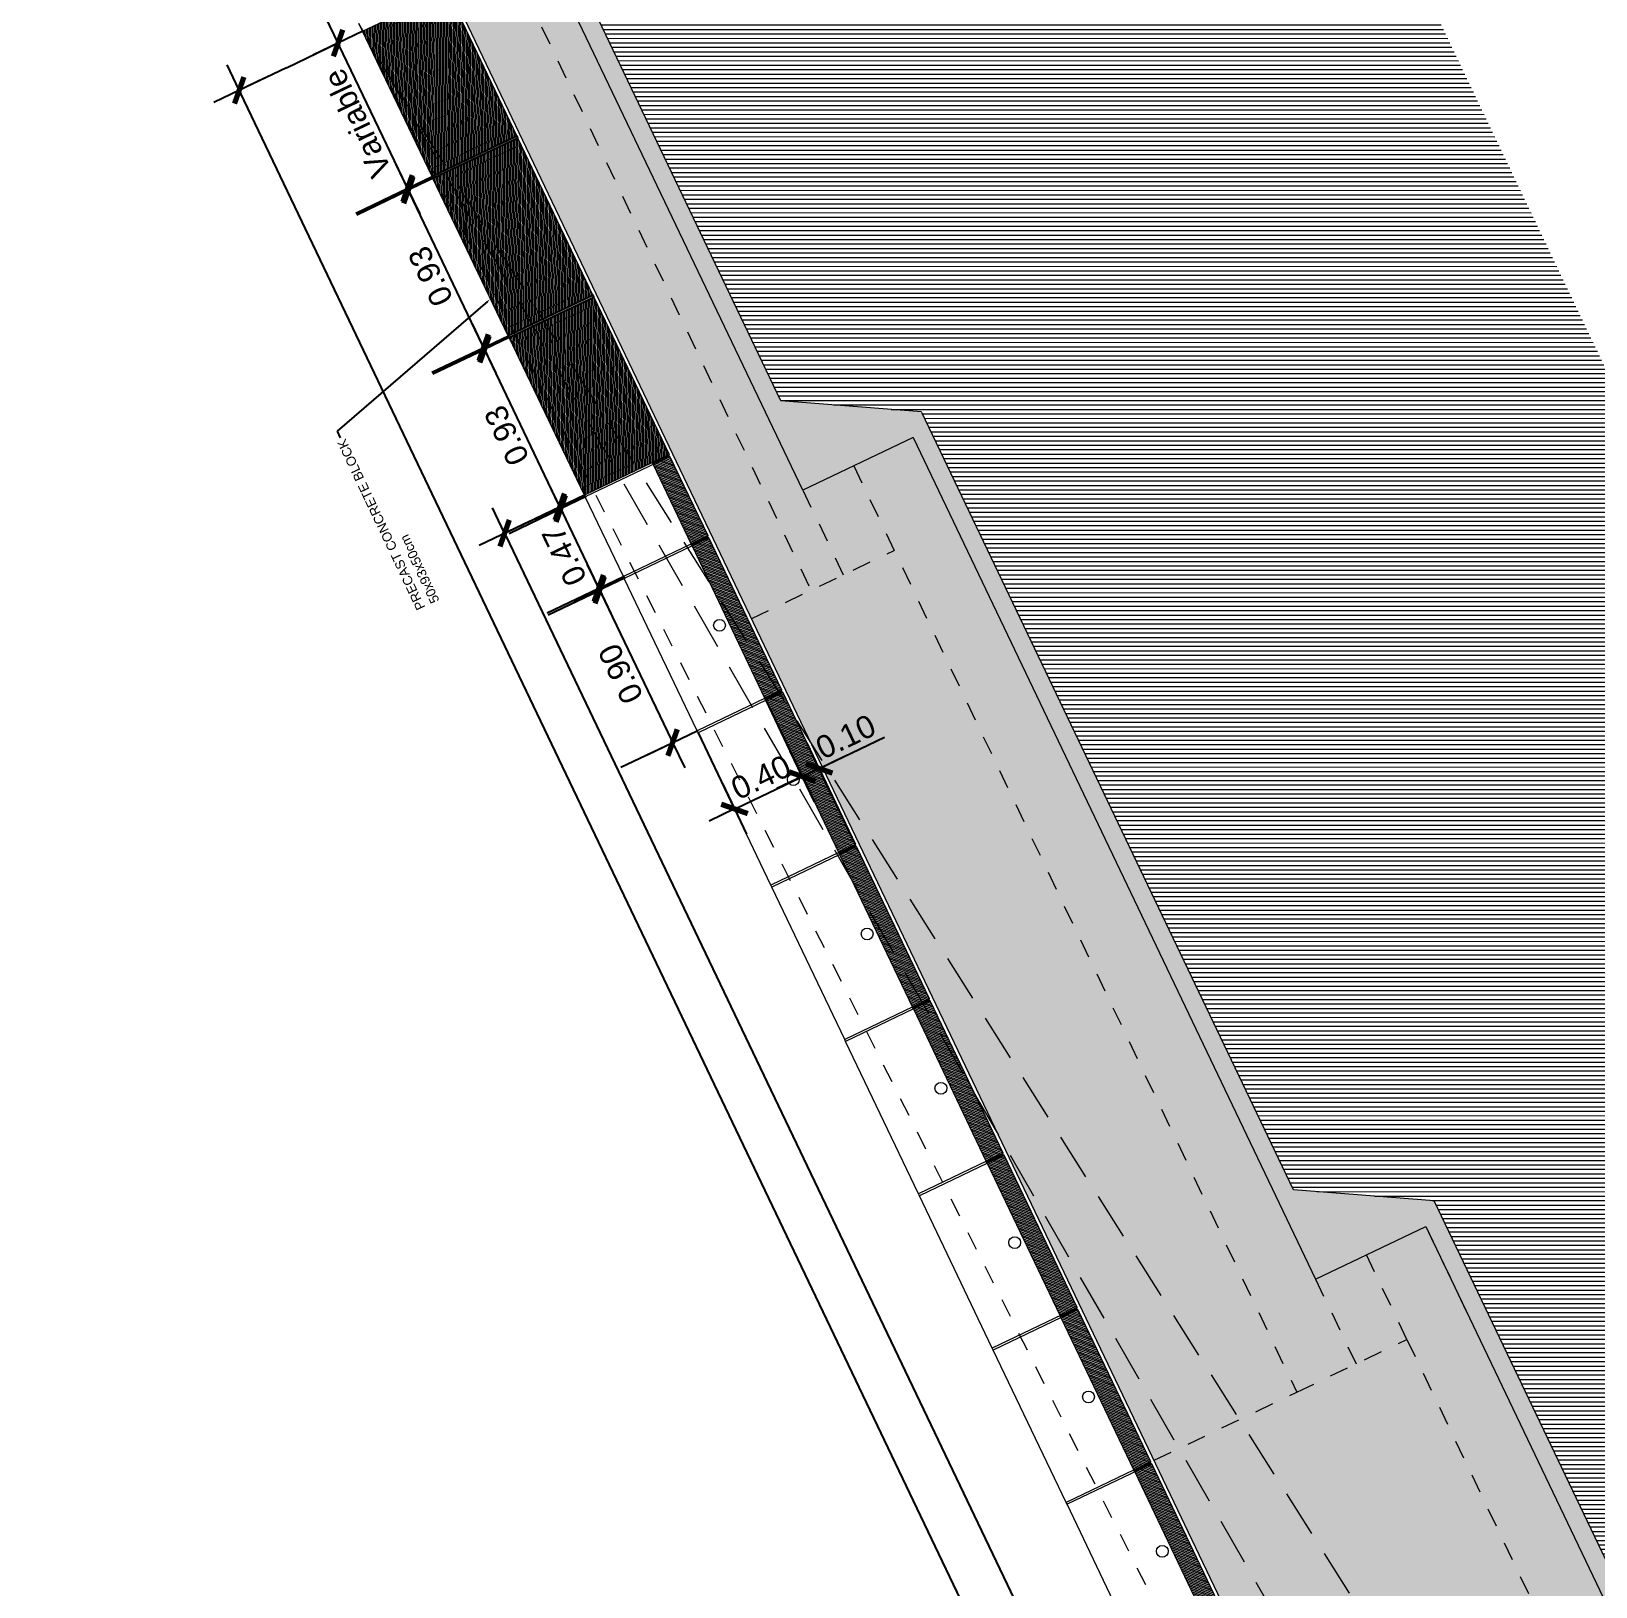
# Model space of a CAD drawing. Header units: metres. Extents: x 679304 to 680626, y 2747329 to 2750056.
# Drawn here: x 679464.39 to 679472.73, y 2747446.27 to 2747454.55 of the extents above; entities that cross this region are included whole.
import ezdxf
from ezdxf import colors
from ezdxf.entities.mleader import LeaderData, LeaderLine
from ezdxf.math import Vec2, Vec3

# ---------------------------------------------------------------- set-up
doc = ezdxf.new("R2010")
doc.units = ezdxf.units.M
doc.linetypes.add('HIDDEN', pattern=[0.375, 0.25, -0.125])
doc.linetypes.add('TRAZOS2', pattern=[9.525, 6.35, -3.175])
doc.layers.add('-aux', color=50, linetype='Continuous', plot=False)
for name, color, linetype in [('01-TX', 7, 'Continuous'), ('01-TX-Dimensions_1-50', 157, 'Continuous'), ('COTAUX', 7, 'Continuous')]:
    doc.layers.add(name, color=color, linetype=linetype)
for name, color, linetype, lineweight in [('02-L-projecció', 6, 'Continuous', 5), ('02-L-seccionat', 4, 'Continuous', 5), ('3-TR terra compactada', 45, 'Continuous', 0)]:
    doc.layers.add(name, color=color, linetype=linetype, lineweight=lineweight)
for name, color, linetype, lineweight, true_color in [('02-L-projecció 2', 251, 'Continuous', 5, 0x636363), ('3-TR D formigó', 251, 'Continuous', 5, 0x666666), ('3-TR tot_u', 8, 'Continuous', 5, 0x787878)]:
    doc.layers.add(name, color=color, linetype=linetype, lineweight=lineweight, true_color=true_color)
doc.styles.get("Standard").update_dxf_attribs({"font": 'arial.ttf'})
doc.dimstyles.new('E50', dxfattribs={"dimscale": 0.03, "dimtxt": 4, "dimasz": 0.5, "dimexe": 0.1, "dimexo": 15, "dimgap": 1, "dimtad": 1, "dimzin": 0, "dimdsep": 46, "dimtxsty": 'Standard', "dimblk1": 'LINCOT200', "dimblk2": 'LINCOT200', "dimsah": 1, "dimcen": 0.1, "dimdle": 0.1, "dimclrt": 256, "dimadec": 0, "dimazin": 0, "dimtfac": 0.015385, "dimtofl": 0, "dimtmove": 0, "dimatfit": 3, "dimldrblk": 'LINCOT200', "dimfxl": 1, "dimtolj": 1, "dimtzin": 0, "dimarcsym": 0})

# ---------------------------------------------------------------- blocks, each defined once
blk = doc.blocks.new('Long Section P3')
at = {"layer": '3-TR D formigó'}
h = blk.add_hatch(dxfattribs=at)
h.set_pattern_fill('_USER', color=256, scale=0.008, angle=45.00369, pattern_type=0)
h.set_pattern_definition([(153.280275, (-0.014012, 2.6378286), (-0.0035970123, -0.0071457332), [])])
h.paths.add_polyline_path([(26.1751, 2.6987), (27.1051, 2.6987), (27.1051, 2.1983), (26.1751, 2.1983)])
h = blk.add_hatch(color=256, dxfattribs=at)
h.dxf.hatch_style = 1
h.paths.add_polyline_path([(27.1151, 2.6983), (27.1051, 2.6983), (27.1051, 2.1979), (27.1151, 2.1979)])
h = blk.add_hatch(dxfattribs=at)
h.set_pattern_fill('_USER', color=256, scale=0.008, angle=45.00369, pattern_type=0)
h.set_pattern_definition([(153.280275, (0.925988, 2.6378286), (-0.0035970123, -0.0071457332), [])])
h.paths.add_polyline_path([(27.1151, 2.6987), (28.0451, 2.6987), (28.0451, 2.1983), (27.1151, 2.1983)])
h = blk.add_hatch(color=256, dxfattribs=at)
h.dxf.hatch_style = 1
h.paths.add_polyline_path([(28.0551, 2.6983), (28.0451, 2.6983), (28.0451, 2.1979), (28.0551, 2.1979)])
h = blk.add_hatch(dxfattribs=at)
h.set_pattern_fill('_USER', color=256, scale=0.008, angle=45.00369, pattern_type=0)
h.set_pattern_definition([(153.280275, (2.072625, 2.637398), (-0.0035970123, -0.0071457332), [])])
h.paths.add_polyline_path([(28.0551, 2.6983), (28.9133, 2.6983), (28.9133, 2.1979), (28.0551, 2.1979)])
h = blk.add_hatch(dxfattribs=at)
h.set_pattern_fill('_USER', color=256, scale=0.008, angle=45.00369, pattern_type=0)
h.set_pattern_definition([(45.00369, (10.246955, -3.411049), (-0.0056572186, 0.00565649), [])])
h.paths.add_polyline_path([(19.3158, 2.1983), (20.2158, 2.1983), (20.2158, 2.2983), (19.3158, 2.2983)])
h = blk.add_hatch(color=256, dxfattribs=at)
h.dxf.hatch_style = 1
h.paths.add_polyline_path([(20.227, 2.2983), (20.2158, 2.2983), (20.2158, 2.1983), (20.227, 2.1983)])
h = blk.add_hatch(dxfattribs=at)
h.set_pattern_fill('_USER', color=256, scale=0.008, angle=45.00369, pattern_type=0)
h.set_pattern_definition([(45.00369, (11.158155, -3.411049), (-0.0056572186, 0.00565649), [])])
h.paths.add_polyline_path([(20.227, 2.1983), (21.127, 2.1983), (21.127, 2.2983), (20.227, 2.2983)])
h = blk.add_hatch(color=256, dxfattribs=at)
h.dxf.hatch_style = 1
h.paths.add_polyline_path([(21.1382, 2.2983), (21.127, 2.2983), (21.127, 2.1983), (21.1382, 2.1983)])
h = blk.add_hatch(dxfattribs=at)
h.set_pattern_fill('_USER', color=256, scale=0.008, angle=45.00369, pattern_type=0)
h.set_pattern_definition([(45.00369, (12.069355, -3.411049), (-0.0056572186, 0.00565649), [])])
h.paths.add_polyline_path([(21.1382, 2.1983), (22.0382, 2.1983), (22.0382, 2.2983), (21.1382, 2.2983)])
h = blk.add_hatch(color=256, dxfattribs=at)
h.dxf.hatch_style = 1
h.paths.add_polyline_path([(22.0494, 2.2983), (22.0382, 2.2983), (22.0382, 2.1983), (22.0494, 2.1983)])
h = blk.add_hatch(dxfattribs=at)
h.set_pattern_fill('_USER', color=256, scale=0.008, angle=45.00369, pattern_type=0)
h.set_pattern_definition([(45.00369, (12.980555, -3.411049), (-0.0056572186, 0.00565649), [])])
h.paths.add_polyline_path([(22.0494, 2.1983), (22.9494, 2.1983), (22.9494, 2.2983), (22.0494, 2.2983)])
h = blk.add_hatch(color=256, dxfattribs=at)
h.dxf.hatch_style = 1
h.paths.add_polyline_path([(22.9606, 2.2983), (22.9494, 2.2983), (22.9494, 2.1983), (22.9606, 2.1983)])
h = blk.add_hatch(dxfattribs=at)
h.set_pattern_fill('_USER', color=256, scale=0.008, angle=45.00369, pattern_type=0)
h.set_pattern_definition([(45.00369, (13.891755, -3.411049), (-0.0056572186, 0.00565649), [])])
h.paths.add_polyline_path([(22.9606, 2.1983), (23.8606, 2.1983), (23.8606, 2.2983), (22.9606, 2.2983)])
h = blk.add_hatch(color=256, dxfattribs=at)
h.dxf.hatch_style = 1
h.paths.add_polyline_path([(23.8718, 2.2983), (23.8606, 2.2983), (23.8606, 2.1983), (23.8718, 2.1983)])
h = blk.add_hatch(dxfattribs=at)
h.set_pattern_fill('_USER', color=256, scale=0.008, angle=45.00369, pattern_type=0)
h.set_pattern_definition([(45.00369, (14.802955, -3.411049), (-0.0056572186, 0.00565649), [])])
h.paths.add_polyline_path([(23.8718, 2.1983), (24.7718, 2.1983), (24.7718, 2.2983), (23.8718, 2.2983)])
h = blk.add_hatch(color=256, dxfattribs=at)
h.dxf.hatch_style = 1
h.paths.add_polyline_path([(24.783, 2.2983), (24.7718, 2.2983), (24.7718, 2.1983), (24.783, 2.1983)])
h = blk.add_hatch(dxfattribs=at)
h.set_pattern_fill('_USER', color=256, scale=0.008, angle=45.00369, pattern_type=0)
h.set_pattern_definition([(45.00369, (15.714155, -3.411049), (-0.0056572186, 0.00565649), [])])
h.paths.add_polyline_path([(24.783, 2.1983), (25.683, 2.1983), (25.683, 2.2983), (24.783, 2.2983)])
h = blk.add_hatch(color=256, dxfattribs=at)
h.dxf.hatch_style = 1
h.paths.add_polyline_path([(25.6942, 2.2983), (25.683, 2.2983), (25.683, 2.1983), (25.6942, 2.1983)])
h = blk.add_hatch(dxfattribs=at)
h.set_pattern_fill('_USER', color=256, scale=0.008, angle=45.00369, pattern_type=0)
h.set_pattern_definition([(45.00369, (16.625355, -3.411049), (-0.0056572186, 0.00565649), [])])
h.paths.add_polyline_path([(26.1639, 2.1983), (26.1639, 2.2983), (25.6942, 2.2983), (25.6942, 2.1983)])
h = blk.add_hatch(color=256, dxfattribs=at)
h.dxf.hatch_style = 1
h.paths.add_polyline_path([(26.1751, 2.2983), (26.1639, 2.2983), (26.1639, 2.1983), (26.1751, 2.1983)])
h = blk.add_hatch(dxfattribs=at)
h.set_pattern_fill('ANSI33', color=256, scale=0.008)
h.set_pattern_definition([(45, (0, 0.35), (-0.035921024, 0.035921024), []), (45, (0.03592, 0.35), (-0.035921024, 0.035921024), [0.0254, -0.0127])])
h.paths.add_polyline_path([(25.7969, 0.8866), (26.1762, 1.5374), (28.9233, 1.5374), (28.9233, 1.6374), (25.6969, 1.6374), (25.6969, 0.9866), (20.727, 0.9866), (20.727, 0.3358), (15.2598, 0.3358), (15.2598, -0.236), (9.7926, -0.236), (9.7926, -0.8078), (4.2702, -0.8078), (4.2702, -0.9078), (9.8926, -0.9078), (10.2747, -0.336), (15.3598, -0.336), (15.6899, 0.2358), (20.8305, 0.2358), (21.2063, 0.8866)])
at = {"layer": '3-TR terra compactada'}
h = blk.add_hatch(dxfattribs=at)
h.set_pattern_fill('LINE', color=256, scale=0.0075, angle=-115.55755, style=0)
h.paths.add_polyline_path([(21.2063, 0.8866), (20.8305, 0.2358), (15.6899, 0.2358), (15.3598, -0.336), (10.2747, -0.336), (9.8926, -0.9078), (4.2702, -0.9078), (4.2702, 1.0063), (3.9212, 1.0063), (2.1212, 0.435), (2.1212, -0.198), (1.1708, -0.198), (1.1708, 0.1845), (0.8449, 0.1871), (-1, 0.2228), (-1, -2.5), (33.5106, -2.5), (33.5106, 2.4564), (28.9233, 2.3761), (28.9233, 1.5374), (26.1762, 1.5374), (25.8005, 0.8866)])
at = {"layer": '3-TR tot_u'}
h = blk.add_hatch(dxfattribs=at)
h.set_pattern_fill('AR-CONC', color=256, scale=0.001, angle=90.2657)
h.paths.add_polyline_path([(15.2598, 0.114), (14.7598, 0.114), (9.2926, 0.114), (9.2926, -0.236), (9.7926, -0.236), (15.2598, -0.236)])
h.paths.add_polyline_path([(14.7598, 0.6858), (14.7598, 2.1783), (9.2926, 2.1783), (9.2926, 0.114), (14.7598, 0.114)])
h.paths.add_polyline_path([(20.727, 0.6858), (20.227, 0.6858), (14.7598, 0.6858), (14.7598, 0.3358), (15.2598, 0.3358), (20.727, 0.3358)])
h.paths.add_polyline_path([(20.227, 1.3366), (20.227, 2.1783), (14.7598, 2.1783), (14.7598, 0.6858), (20.227, 0.6858)])
h.paths.add_polyline_path([(15.2598, 0.3358), (14.7598, 0.3358), (14.7598, 0.114), (15.2598, 0.114)])
h.paths.add_polyline_path([(20.727, 0.9866), (20.227, 0.9866), (20.227, 0.6858), (20.727, 0.6858)])
h.paths.add_polyline_path([(25.6969, 1.3366), (25.6969, 1.6374), (28.9233, 1.6374), (28.9233, 2.1783), (20.227, 2.1783), (20.227, 1.3366)])
h.paths.add_polyline_path([(25.6969, 0.9866), (25.6969, 1.3366), (20.227, 1.3366), (20.227, 0.9866), (20.727, 0.9866)])
at = {"layer": '-aux'}
for points in [[(27.1151, 2.6983), (27.1051, 2.6983), (27.1051, 2.1979), (27.1151, 2.1979)], [(28.0551, 2.6983), (28.0451, 2.6983), (28.0451, 2.1979), (28.0551, 2.1979)]]:
    blk.add_lwpolyline(points, close=True, dxfattribs=at)
at = {"layer": '02-L-projecció', "linetype": 'TRAZOS2', "ltscale": 0.01}
for points in [[(28.7484, 2.6983), (7.4701, 2.2483)], [(20.227, 2.1783), (20.227, 1.3366)], [(25.1969, 2.1783), (25.1969, 1.3366)], [(28.9233, 1.8283), (25.1969, 1.8283)], [(25.6969, 1.6374), (25.1969, 1.6374)], [(25.6969, 1.3366), (20.227, 1.3366), (20.227, 0.6858), (14.7598, 0.6858), (14.7598, 0.114), (9.2926, 0.114), (9.2926, -0.4578), (4.7702, -0.4578), (4.7702, 1.2757)], [(20.727, 0.9866), (20.227, 0.9866)], [(20.227, 0.6858), (20.727, 0.6858)], [(20.727, 0.3358), (20.227, 0.3358)]]:
    blk.add_lwpolyline(points, dxfattribs=at)
at = {"layer": '02-L-projecció'}
for points in [[(19.3158, 2.6983), (20.2158, 2.6983)], [(20.227, 2.6983), (21.127, 2.6983)], [(21.1382, 2.6983), (22.0382, 2.6983)], [(22.0494, 2.6983), (22.9494, 2.6983)], [(22.9606, 2.6983), (23.8606, 2.6983)], [(23.8718, 2.6983), (24.7718, 2.6983)], [(24.783, 2.6983), (25.683, 2.6983)], [(25.6942, 2.6983), (26.1639, 2.6983)], [(25.8005, 0.8866), (26.1762, 1.5374), (28.9233, 1.5374)], [(4.2702, -0.8078), (4.2702, -0.9078), (9.8926, -0.9078), (10.2747, -0.336), (15.3598, -0.336), (15.6899, 0.2358), (20.8305, 0.2358), (21.2063, 0.8866), (25.7969, 0.8866)]]:
    blk.add_lwpolyline(points, dxfattribs=at)
for centre in [(19.7714, 2.3483), (20.6826, 2.3483), (21.5938, 2.3483), (22.505, 2.3483), (23.4162, 2.3483), (24.3274, 2.3483), (25.2386, 2.3483)]:
    blk.add_circle(centre, 0.0315, dxfattribs=at)
at = {"layer": '02-L-projecció 2', "linetype": 'HIDDEN'}
for points in [[(3.8708, 1.3648), (4.7712, 1.3683), (14.2952, 1.5783), (28.9596, 2.6983)], [(4.7702, -0.0167), (14.2996, 0.9684), (28.7484, 2.6883)]]:
    blk.add_lwpolyline(points, dxfattribs=at)
at = {"layer": '02-L-projecció 2'}
for points in [[(20.2158, 2.1983), (20.2158, 2.6983)], [(20.2158, 2.6983), (20.227, 2.6983)], [(20.227, 2.1983), (20.227, 2.6983)], [(21.127, 2.1983), (21.127, 2.6983)], [(21.127, 2.6983), (21.1382, 2.6983)], [(21.1382, 2.1983), (21.1382, 2.6983)], [(22.0382, 2.1983), (22.0382, 2.6983)], [(22.0382, 2.6983), (22.0494, 2.6983)], [(22.0494, 2.1983), (22.0494, 2.6983)], [(22.9494, 2.1983), (22.9494, 2.6983)], [(22.9494, 2.6983), (22.9606, 2.6983)], [(22.9606, 2.1983), (22.9606, 2.6983)], [(23.8606, 2.1983), (23.8606, 2.6983)], [(23.8606, 2.6983), (23.8718, 2.6983)], [(23.8718, 2.1983), (23.8718, 2.6983)], [(24.7718, 2.1983), (24.7718, 2.6983)], [(24.7718, 2.6983), (24.783, 2.6983)], [(24.783, 2.1983), (24.783, 2.6983)], [(25.683, 2.1983), (25.683, 2.6983)], [(25.683, 2.6983), (25.6942, 2.6983)], [(25.6942, 2.1983), (25.6942, 2.6983)], [(26.1639, 2.1983), (26.1639, 2.6983)], [(26.1639, 2.6983), (26.1751, 2.6983)], [(26.1751, 2.1983), (26.1751, 2.6983)], [(20.2158, 2.2983), (20.227, 2.2983)], [(21.127, 2.2983), (21.1382, 2.2983)], [(22.0382, 2.2983), (22.0494, 2.2983)], [(22.9494, 2.2983), (22.9606, 2.2983)], [(23.8606, 2.2983), (23.8718, 2.2983)], [(24.7718, 2.2983), (24.783, 2.2983)], [(25.683, 2.2983), (25.6942, 2.2983)], [(26.1639, 2.2983), (26.1751, 2.2983)]]:
    blk.add_lwpolyline(points, dxfattribs=at)
at = {"layer": '02-L-seccionat'}
for points in [[(26.1751, 2.6987), (27.1051, 2.6987), (27.1051, 2.1983), (26.1751, 2.1983)], [(27.1151, 2.6987), (28.0451, 2.6987), (28.0451, 2.1983), (27.1151, 2.1983)], [(28.0551, 2.6983), (28.9133, 2.6983), (28.9133, 2.1979), (28.0551, 2.1979)]]:
    blk.add_lwpolyline(points, close=True, dxfattribs=at)
for points in [[(28.651, 2.6983), (28.9596, 2.6983)], [(19.3158, 2.1983), (20.2158, 2.1983), (20.2158, 2.2983), (19.3158, 2.2983), (19.3158, 2.1983)], [(20.227, 2.1983), (21.127, 2.1983), (21.127, 2.2983), (20.227, 2.2983), (20.227, 2.1983)], [(21.1382, 2.1983), (22.0382, 2.1983), (22.0382, 2.2983), (21.1382, 2.2983), (21.1382, 2.1983)], [(22.0494, 2.1983), (22.9494, 2.1983), (22.9494, 2.2983), (22.0494, 2.2983), (22.0494, 2.1983)], [(22.9606, 2.1983), (23.8606, 2.1983), (23.8606, 2.2983), (22.9606, 2.2983), (22.9606, 2.1983)], [(23.8718, 2.1983), (24.7718, 2.1983), (24.7718, 2.2983), (23.8718, 2.2983), (23.8718, 2.1983)], [(24.783, 2.1983), (25.683, 2.1983), (25.683, 2.2983), (24.783, 2.2983), (24.783, 2.1983)], [(25.6942, 2.1983), (26.1639, 2.1983), (26.1639, 2.2983), (25.6942, 2.2983), (25.6942, 2.1983)], [(7.4702, 2.1783), (28.9233, 2.1783)], [(25.6969, 1.6374), (28.9233, 1.6374), (28.9233, 2.1979)], [(25.6969, 0.9866), (25.6969, 1.6374)], [(25.6969, 0.9866), (20.727, 0.9866), (20.727, 0.3358), (15.2598, 0.3358), (15.2598, -0.236), (9.7926, -0.236), (9.7926, -0.8078), (4.2702, -0.8078)]]:
    blk.add_lwpolyline(points, dxfattribs=at)
blk = doc.blocks.new('LINCOT200')
for p, q in [((0, -10), (0, 10)), ((0, 0), (10, 0))]:
    blk.add_line(p, q)
at = {"const_width": 1.88}
blk.add_lwpolyline([(3.54, -3.54), (-3.54, 3.54)], dxfattribs=at)
at = {"layer": 'COTAUX'}
blk.add_line((0, 0), (-1.25, 0), dxfattribs=at)
blk = doc.blocks.new('*D38')
at = {"layer": '01-TX-Dimensions_1-50', "color": 0, "lineweight": -2, "transparency": 16777216}
for p, q in [((679465.7515, 2747454.3603), (679465.4973, 2747454.2388)), ((679474.7445, 2747434.9086), (679465.5065, 2747454.2265)), ((679475.0026, 2747435.0154), (679474.7482, 2747434.8938))]:
    blk.add_line(p, q, dxfattribs=at)
at = {"layer": 'DEFPOINTS', "color": 0, "transparency": 16777216}
for p in [(679466.1575, 2747454.5545), (679465.5, 2747454.2401), (679475.4085, 2747435.2095)]:
    blk.add_point(p, dxfattribs=at)
at = {"layer": '01-TX-Dimensions_1-50', "color": 0, "lineweight": -2, "transparency": 16777216, "xscale": 0.015, "yscale": 0.015, "zscale": 0.015}
for p, rotation in [((679465.5, 2747454.2401), 115.5575828872426), ((679474.7509, 2747434.8951), 295.5575828872426)]:
    blk.add_blockref('LINCOT200', p, dxfattribs=dict(at, rotation=rotation))
at = {"layer": '01-TX-Dimensions_1-50', "transparency": 16777216, "insert": (679470.0796, 2747444.4542), "char_height": 0.12, "attachment_point": 5, "rotation": 115.55758}
blk.add_mtext('\\A1;21.44', dxfattribs=at)
blk = doc.blocks.new('*D39')
at = {"layer": '01-TX-Dimensions_1-50', "color": 0, "lineweight": -2, "transparency": 16777216}
for p, q in [((679466.9325, 2747451.8899), (679466.9112, 2747451.8797)), ((679466.9204, 2747451.8675), (679474.9339, 2747435.1101)), ((679474.9594, 2747435.1057), (679474.9377, 2747435.0953))]:
    blk.add_line(p, q, dxfattribs=at)
at = {"layer": 'DEFPOINTS', "color": 0, "transparency": 16777216}
for p in [(679467.3385, 2747452.0841), (679475.3654, 2747435.2998), (679474.9404, 2747435.0966)]:
    blk.add_point(p, dxfattribs=at)
at = {"layer": '01-TX-Dimensions_1-50', "color": 0, "lineweight": -2, "transparency": 16777216, "xscale": 0.015, "yscale": 0.015, "zscale": 0.015}
for p, rotation in [((679466.9139, 2747451.881), 115.5575828872426), ((679474.9404, 2747435.0966), 295.5575828872426)]:
    blk.add_blockref('LINCOT200', p, dxfattribs=dict(at, rotation=rotation))
at = {"layer": '01-TX-Dimensions_1-50', "transparency": 16777216, "insert": (679470.8104, 2747443.5213), "char_height": 0.12, "attachment_point": 5, "rotation": 115.55758}
blk.add_mtext('\\A1;18.60', dxfattribs=at)
blk = doc.blocks.new('*D96')
at = {"layer": '01-TX-Dimensions_1-50', "color": 0, "lineweight": -2, "transparency": 16777216}
for p, q in [((679466.9377, 2747451.88), (679467.2101, 2747452.0103)), ((679467.2193, 2747451.998), (679467.409, 2747451.6013)), ((679467.1404, 2747451.4563), (679467.4128, 2747451.5865))]:
    blk.add_line(p, q, dxfattribs=at)
at = {"layer": 'DEFPOINTS', "color": 0, "transparency": 16777216}
for p in [(679467.3437, 2747452.0742), (679467.4155, 2747451.5878), (679467.5463, 2747451.6504)]:
    blk.add_point(p, dxfattribs=at)
at = {"layer": '01-TX-Dimensions_1-50', "color": 0, "lineweight": -2, "transparency": 16777216, "xscale": 0.015, "yscale": 0.015, "zscale": 0.015}
for p, rotation in [((679467.2128, 2747452.0116), 115.5575828775685), ((679467.4155, 2747451.5878), 295.5575828775685)]:
    blk.add_blockref('LINCOT200', p, dxfattribs=dict(at, rotation=rotation))
at = {"layer": '01-TX-Dimensions_1-50', "transparency": 16777216, "insert": (679467.2318, 2747451.7603), "char_height": 0.12, "attachment_point": 5, "rotation": 115.55758}
blk.add_mtext('\\A1;0.47', dxfattribs=at)
blk = doc.blocks.new('*D97')
at = {"layer": '01-TX-Dimensions_1-50', "color": 0, "lineweight": -2, "transparency": 16777216}
for p, q in [((679467.1452, 2747451.4462), (679467.4176, 2747451.5764)), ((679467.4268, 2747451.5642), (679467.8021, 2747450.7793)), ((679467.5335, 2747450.6342), (679467.8059, 2747450.7645))]:
    blk.add_line(p, q, dxfattribs=at)
at = {"layer": 'DEFPOINTS', "color": 0, "transparency": 16777216}
for p in [(679467.5512, 2747451.6403), (679467.8086, 2747450.7658), (679467.9395, 2747450.8284)]:
    blk.add_point(p, dxfattribs=at)
at = {"layer": '01-TX-Dimensions_1-50', "color": 0, "lineweight": -2, "transparency": 16777216, "xscale": 0.015, "yscale": 0.015, "zscale": 0.015}
for p, rotation in [((679467.4203, 2747451.5777), 115.5575828797849), ((679467.8086, 2747450.7658), 295.5575828797849)]:
    blk.add_blockref('LINCOT200', p, dxfattribs=dict(at, rotation=rotation))
at = {"layer": '01-TX-Dimensions_1-50', "transparency": 16777216, "insert": (679467.5321, 2747451.1324), "char_height": 0.12, "attachment_point": 5, "rotation": 115.55758}
blk.add_mtext('\\A1;0.90', dxfattribs=at)
blk = doc.blocks.new('*D98')
at = {"layer": '01-TX-Dimensions_1-50', "color": 0, "lineweight": -2, "transparency": 16777216}
for p, q in [((679466.5316, 2747452.7293), (679466.8041, 2747452.8594)), ((679467.2011, 2747452.0351), (679466.8132, 2747452.8472)), ((679466.9324, 2747451.8901), (679467.2049, 2747452.0203))]:
    blk.add_line(p, q, dxfattribs=at)
at = {"layer": 'DEFPOINTS', "color": 0, "transparency": 16777216}
for p in [(679466.9377, 2747452.9233), (679466.8068, 2747452.8607), (679467.3385, 2747452.0841)]:
    blk.add_point(p, dxfattribs=at)
at = {"layer": '01-TX-Dimensions_1-50', "color": 0, "lineweight": -2, "transparency": 16777216, "xscale": 0.015, "yscale": 0.015, "zscale": 0.015}
for p, rotation in [((679466.8068, 2747452.8607), 115.5322832723746), ((679467.2076, 2747452.0216), 295.5322832723746)]:
    blk.add_blockref('LINCOT200', p, dxfattribs=dict(at, rotation=rotation))
at = {"layer": '01-TX-Dimensions_1-50', "transparency": 16777216, "insert": (679466.9248, 2747452.4018), "char_height": 0.12, "attachment_point": 5, "rotation": 115.53228}
blk.add_mtext('\\A1;0.93', dxfattribs=at)
blk = doc.blocks.new('*D99')
at = {"layer": '01-TX-Dimensions_1-50', "color": 0, "lineweight": -2, "transparency": 16777216}
for p, q in [((679466.1261, 2747453.5773), (679466.3985, 2747453.7075)), ((679466.7956, 2747452.8831), (679466.4077, 2747453.6952)), ((679466.5269, 2747452.7381), (679466.7994, 2747452.8683))]:
    blk.add_line(p, q, dxfattribs=at)
at = {"layer": 'DEFPOINTS', "color": 0, "transparency": 16777216}
for p in [(679466.5321, 2747453.7713), (679466.4012, 2747453.7088), (679466.933, 2747452.9321)]:
    blk.add_point(p, dxfattribs=at)
at = {"layer": '01-TX-Dimensions_1-50', "color": 0, "lineweight": -2, "transparency": 16777216, "xscale": 0.015, "yscale": 0.015, "zscale": 0.015}
for p, rotation in [((679466.4012, 2747453.7088), 115.5322833418294), ((679466.8021, 2747452.8696), 295.5322833418294)]:
    blk.add_blockref('LINCOT200', p, dxfattribs=dict(at, rotation=rotation))
at = {"layer": '01-TX-Dimensions_1-50', "transparency": 16777216, "insert": (679466.5193, 2747453.2498), "char_height": 0.12, "attachment_point": 5, "rotation": 115.53228}
blk.add_mtext('\\A1;0.93', dxfattribs=at)
blk = doc.blocks.new('*D100')
at = {"layer": '01-TX-Dimensions_1-50', "color": 0, "lineweight": -2, "transparency": 16777216}
for p, q in [((679465.7516, 2747454.3604), (679466.024, 2747454.4906)), ((679466.3904, 2747453.7312), (679466.0331, 2747454.4784)), ((679466.1218, 2747453.5862), (679466.3942, 2747453.7164))]:
    blk.add_line(p, q, dxfattribs=at)
at = {"layer": 'DEFPOINTS', "color": 0, "transparency": 16777216}
for p in [(679466.1576, 2747454.5545), (679466.0267, 2747454.4919), (679466.5278, 2747453.7803)]:
    blk.add_point(p, dxfattribs=at)
at = {"layer": '01-TX-Dimensions_1-50', "color": 0, "lineweight": -2, "transparency": 16777216, "xscale": 0.015, "yscale": 0.015, "zscale": 0.015}
for p, rotation in [((679466.0267, 2747454.4919), 115.5575829977128), ((679466.3969, 2747453.7177), 295.5575829977128)]:
    blk.add_blockref('LINCOT200', p, dxfattribs=dict(at, rotation=rotation))
at = {"layer": '01-TX-Dimensions_1-50', "transparency": 16777216, "insert": (679466.1297, 2747454.0656), "char_height": 0.12, "attachment_point": 5, "rotation": 115.55758}
blk.add_mtext('\\A1;Variable', dxfattribs=at)
blk = doc.blocks.new('*D185')
at = {"layer": '01-TX-Dimensions_1-50', "color": 0, "lineweight": -2, "transparency": 16777216}
for p, q in [((679468.3052, 2747450.9908), (679468.498, 2747450.5876)), ((679467.9443, 2747450.8183), (679468.1371, 2747450.415)), ((679468.152, 2747450.4188), (679468.4858, 2747450.5784))]:
    blk.add_line(p, q, dxfattribs=at)
at = {"layer": 'DEFPOINTS', "color": 0, "transparency": 16777216}
for p in [(679468.4993, 2747450.5849), (679468.4993, 2747450.5849), (679468.1384, 2747450.4123)]:
    blk.add_point(p, dxfattribs=at)
at = {"layer": '01-TX-Dimensions_1-50', "color": 0, "lineweight": -2, "transparency": 16777216, "xscale": 0.015, "yscale": 0.015, "zscale": 0.015}
for p, rotation in [((679468.4993, 2747450.5849), 25.55758288705247), ((679468.1384, 2747450.4123), 205.5575828870525)]:
    blk.add_blockref('LINCOT200', p, dxfattribs=dict(at, rotation=rotation))
at = {"layer": '01-TX-Dimensions_1-50', "transparency": 16777216, "insert": (679468.2795, 2747450.5809), "char_height": 0.12, "attachment_point": 5, "rotation": 25.55758}
blk.add_mtext('\\A1;0.40', dxfattribs=at)
blk = doc.blocks.new('*D186')
at = {"layer": '01-TX-Dimensions_1-50', "color": 0, "lineweight": -2, "transparency": 16777216}
for p, q in [((679468.3052, 2747450.9908), (679468.498, 2747450.5876)), ((679468.5895, 2747450.628), (679468.938, 2747450.7946)), ((679468.5128, 2747450.5913), (679468.576, 2747450.6215)), ((679468.7836, 2747450.222), (679468.5908, 2747450.6253))]:
    blk.add_line(p, q, dxfattribs=at)
at = {"layer": 'DEFPOINTS', "color": 0, "transparency": 16777216}
for p in [(679468.4993, 2747450.5849), (679468.5895, 2747450.628), (679468.5895, 2747450.628)]:
    blk.add_point(p, dxfattribs=at)
at = {"layer": '01-TX-Dimensions_1-50', "color": 0, "lineweight": -2, "transparency": 16777216, "xscale": 0.015, "yscale": 0.015, "zscale": 0.015}
for p, rotation in [((679468.4993, 2747450.5849), 205.5575828870525), ((679468.5895, 2747450.628), 25.55758288705247)]:
    blk.add_blockref('LINCOT200', p, dxfattribs=dict(at, rotation=rotation))
at = {"layer": '01-TX-Dimensions_1-50', "transparency": 16777216, "insert": (679468.7311, 2747450.7969), "char_height": 0.12, "attachment_point": 5, "rotation": 25.55758}
blk.add_mtext('\\A1;0.10', dxfattribs=at)

msp = doc.modelspace()

# ---------------------------------------------------------------- block references
at = {"rotation": 115.5575828873879}
msp.add_blockref('Long Section P3', (679481.0656, 2747429.6344), dxfattribs=at)

# ---------------------------------------------------------------- dimensions: what is measured, and where the dimension line sits
at = {"layer": '01-TX-Dimensions_1-50'}
dim = msp.add_aligned_dim(p1=(679466.5278, 2747453.7803), p2=(679466.1576, 2747454.5545), distance=0.1451, text='Variable', dimstyle='E50', override={"dimtad": 4}, dxfattribs=at)
dim.commit()
dim.dimension.update_dxf_attribs({"geometry": '*D100', "text_midpoint": (679466.1297, 2747454.0656)})
for base, p1, p2, picture, middle in [((679465.5, 2747454.2401), (679475.4085, 2747435.2095), (679466.1575, 2747454.5545), '*D38', (679470.161, 2747444.4932)), ((679474.9404, 2747435.0966), (679467.3385, 2747452.0841), (679475.3654, 2747435.2998), '*D39', (679470.8927, 2747443.5607))]:
    dim = msp.add_linear_dim(base=base, p1=p1, p2=p2, angle=115.55758, dimstyle='E50', dxfattribs=at)
    dim.commit()
    dim.dimension.update_dxf_attribs({"geometry": picture, "text_midpoint": middle, "dimtype": 160})
for p1, p2, distance, picture, middle in [((679466.933, 2747452.9321), (679466.5321, 2747453.7713), 0.145, '*D99', (679466.5193, 2747453.2498)), ((679467.3385, 2747452.0841), (679466.9377, 2747452.9233), 0.1451, '*D98', (679466.9248, 2747452.4018)), ((679467.5512, 2747451.6403), (679467.9395, 2747450.8284), -0.1451, '*D97', (679467.5321, 2747451.1324)), ((679468.4993, 2747450.5849), (679468.5895, 2747450.628), 0, '*D186', (679468.7311, 2747450.7969))]:
    dim = msp.add_aligned_dim(p1=p1, p2=p2, distance=distance, dimstyle='E50', override={"dimtad": 4}, dxfattribs=at)
    dim.commit()
    dim.dimension.update_dxf_attribs({"geometry": picture, "text_midpoint": middle})
dim = msp.add_linear_dim(base=(679467.4155, 2747451.5878), p1=(679467.3437, 2747452.0742), p2=(679467.5463, 2747451.6504), angle=295.55758, dimstyle='E50', override={"dimtad": 4}, dxfattribs=at)
dim.commit()
dim.dimension.update_dxf_attribs({"geometry": '*D96', "text_midpoint": (679467.3141, 2747451.7997), "dimtype": 161})
dim = msp.add_linear_dim(base=(679468.4993, 2747450.5849), p1=(679468.1384, 2747450.4123), p2=(679468.4993, 2747450.5849), angle=205.55758, dimstyle='E50', override={"dimtad": 4}, dxfattribs=at)
dim.commit()
dim.dimension.update_dxf_attribs({"geometry": '*D185', "text_midpoint": (679468.2795, 2747450.5809)})

# ---------------------------------------------------------------- leaders
at = {"layer": '01-TX'}
ml = msp.add_multileader_mtext('Standard', dxfattribs=at)
ml.set_content('PRECAST CONCRETE BLOCK\\P50x93x50cm', color=256)
ml.set_leader_properties()
ml.build(insert=Vec2(0, 0))
ml.multileader.update_dxf_attribs({"dogleg_length": 0.0769, "arrow_head_size": 0.0192})
ctx = ml.context
ctx.base_point, ctx.char_height, ctx.arrow_head_size, ctx.landing_gap_size, ctx.plane_origin, ctx.plane_x_axis, ctx.plane_y_axis = Vec3(679466.4786, 2747451.4585), 0.05, 0.0192, 0.0192, Vec3(679467.3722, 2747451.9808), Vec3(-0.428121, 0.903721), Vec3(-0.903721, -0.428121)
notes = []
notes.append((ctx, [(1, (1, 1, 0), (679466.021, 2747452.4245), (0.428121, -0.903721), 0.0385, [(0, [(679466.8369, 2747453.1271)], 0, [])])]))
ctx.mtext.insert, ctx.mtext.text_direction, ctx.mtext.rotation, ctx.mtext.flow_direction = Vec3(679466.4474, 2747451.465), Vec3(-0.428121, 0.903721), -0.003651, 5
for ctx, leaders in notes:
    for number, flags, end, landing, length, lines in leaders:
        leader = LeaderData()
        leader.index, (leader.has_last_leader_line, leader.has_dogleg_vector, leader.attachment_direction) = number, flags
        leader.last_leader_point, leader.dogleg_vector, leader.dogleg_length = Vec3(end), Vec3(landing), length
        for number, points, colour, breaks in lines:
            line = LeaderLine()
            line.index, line.vertices, line.color, line.breaks = number, Vec3.list(points), colors.encode_raw_color(colour), breaks
            leader.lines.append(line)
        ctx.leaders.append(leader)

doc.saveas('drawing.dxf')
